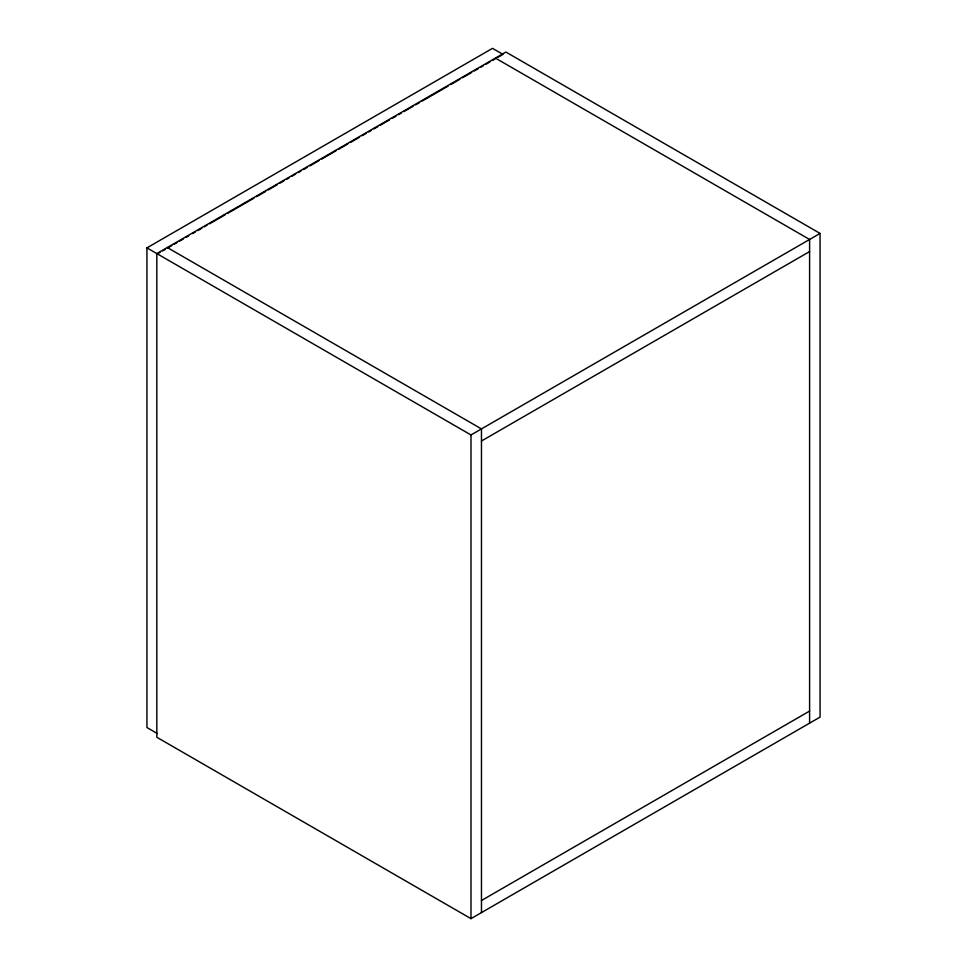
<?xml version="1.0" encoding="UTF-8"?>
<svg xmlns="http://www.w3.org/2000/svg" width="967" height="967" viewBox="0 0 967 967"><rect width="100%" height="100%" fill="white"/><g stroke="black" fill="none" stroke-linecap="round" stroke-linejoin="round"><path stroke-width="1.45" d="M157.403 733.578L146.936 727.522L146.936 247.866L492.517 48.35L502.985 54.394L497.775 57.404M157.403 253.91L160.014 252.411M162.625 250.9L165.236 249.401M167.847 247.89L171.751 245.63M174.362 244.131L176.973 242.62M179.584 241.121L183.488 238.861M186.099 237.35L188.71 235.851M192.614 233.591L195.225 232.08M197.836 230.581L201.752 228.321M204.351 226.81L206.962 225.299M209.573 223.8L225.226 214.759M227.825 213.26L253.91 198.199M256.521 196.7L265.647 191.43M268.258 189.919L277.384 184.649M279.995 183.138L283.899 180.889M286.51 179.379L289.121 177.868M291.732 176.369L295.636 174.108M298.247 172.597L300.858 171.099M303.469 169.588L307.373 167.327M309.984 165.828L319.11 160.558M321.721 159.047L336.069 150.767M338.68 149.256L347.806 143.986M350.417 142.487L359.543 137.217M362.154 135.706L366.058 133.446M368.669 131.947L371.28 130.436M373.891 128.937L377.795 126.677M380.406 125.166L389.532 119.896M392.143 118.397L396.059 116.137M398.658 114.626L401.269 113.127M403.88 111.616L413.006 106.346M415.617 104.835L419.533 102.587M422.132 101.076L448.217 86.015M450.827 84.516L459.954 79.246M462.564 77.735L471.691 72.465M474.301 70.966L478.218 68.705M480.817 67.194L483.427 65.696M486.038 64.185L489.955 61.924M492.554 60.413L495.164 58.914M146.936 247.866L470.989 434.957L820.064 233.422L820.064 717.115L470.989 918.65L156.823 737.265L156.823 253.584L505.898 52.049L820.064 233.422M481.469 441.012L809.597 251.565M481.469 900.507L809.597 711.071M495.43 58.093L809.597 239.478L809.597 723.159M167.303 247.528L481.469 428.913L481.469 912.606M470.989 434.957L470.989 918.65"/></g></svg>
